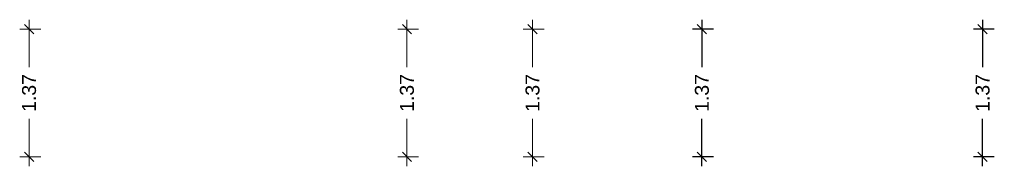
# Model space of a CAD drawing. Header units: metres. Extents: x 256329 to 886268, y -249371 to 355.
# Drawn here: x 282633.35 to 282644.01, y -132.03 to -130.46 of the extents above; entities that cross this region are included whole.
import ezdxf

# ---------------------------------------------------------------- set-up
doc = ezdxf.new("R2010")
doc.units = ezdxf.units.M
doc.header["$MEASUREMENT"] = 0
doc.header["$PDMODE"] = 35
doc.layers.get('0').update_dxf_attribs({"lineweight": 18})
doc.layers.get('Defpoints').update_dxf_attribs({"lineweight": 20})
doc.layers.add('BLK_1_FLR_1_EXIT_WIDTH_DOOR', color=7, linetype='Continuous', lineweight=0)
doc.layers.add('BLK_1_FLR_1_EXIT_WIDTH_STAIR', color=7, linetype='Continuous')
doc.styles.get("Standard").update_dxf_attribs({"font": 'arial.ttf'})
doc.dimstyles.new('RM DIM', dxfattribs={"dimtxt": 0.15, "dimasz": 0.1, "dimexe": 0.1, "dimexo": 0.1, "dimgap": 0.09, "dimtad": 0, "dimzin": 0, "dimdsep": 46, "dimtxsty": 'Standard', "dimblk": 'OBLIQUE', "dimcen": 0, "dimdle": 0.1, "dimclrd": 147, "dimclre": 147, "dimclrt": 7, "dimadec": 0, "dimazin": 0, "dimtfac": 1, "dimtofl": 0, "dimtmove": 1, "dimatfit": 2, "dimfxl": 0.125, "dimtolj": 1, "dimtzin": 0, "dimlwd": -1, "dimlwe": -1, "dimarcsym": 0})

# ---------------------------------------------------------------- blocks, each defined once
blk = doc.blocks.new('_Oblique')
at = {"color": 0, "linetype": 'ByBlock', "lineweight": -2}
blk.add_line((-0.5, -0.5), (0.5, 0.5), dxfattribs=at)
blk = doc.blocks.new('*D245')
at = {"layer": 'BLK_1_FLR_1_EXIT_WIDTH_DOOR', "color": 147, "ltscale": 0.1, "transparency": 16777216}
for p, q in [((282637.510864, -130.457892), (282637.510864, -130.965936)), ((282637.635864, -130.557892), (282637.410864, -130.557892)), ((282637.510864, -132.029492), (282637.510864, -131.521448)), ((282637.635864, -131.929492), (282637.410864, -131.929492))]:
    blk.add_line(p, q, dxfattribs=at)
at = {"layer": 'Defpoints', "color": 0, "ltscale": 0.1, "transparency": 16777216}
for p in [(282637.817927, -130.557892), (282637.510864, -131.929492), (282637.817927, -131.929492)]:
    blk.add_point(p, dxfattribs=at)
at = {"layer": 'BLK_1_FLR_1_EXIT_WIDTH_DOOR', "color": 147, "ltscale": 0.1, "transparency": 16777216, "xscale": 0.1, "yscale": 0.1, "zscale": 0.1}
for p, rotation in [((282637.510864, -130.557892), 90), ((282637.510864, -131.929492), 270)]:
    blk.add_blockref('_Oblique', p, dxfattribs=dict(at, rotation=rotation))
at = {"layer": 'BLK_1_FLR_1_EXIT_WIDTH_DOOR', "color": 7, "ltscale": 0.1, "transparency": 16777216, "insert": (282637.510864, -131.243692), "char_height": 0.15, "attachment_point": 5, "rotation": 90}
blk.add_mtext('\\A1;1.37', dxfattribs=at)
blk = doc.blocks.new('*D246')
at = {"layer": 'BLK_1_FLR_1_EXIT_WIDTH_STAIR', "color": 147, "ltscale": 0.1, "transparency": 16777216}
for p, q in [((282640.68403, -130.457892), (282640.68403, -130.965936)), ((282640.80903, -130.557892), (282640.58403, -130.557892)), ((282640.68403, -132.029492), (282640.68403, -131.521448)), ((282640.80903, -131.929492), (282640.58403, -131.929492))]:
    blk.add_line(p, q, dxfattribs=at)
at = {"layer": 'Defpoints', "color": 0, "ltscale": 0.1, "transparency": 16777216}
for p in [(282640.991094, -130.557892), (282640.68403, -131.929492), (282640.991094, -131.929492)]:
    blk.add_point(p, dxfattribs=at)
at = {"layer": 'BLK_1_FLR_1_EXIT_WIDTH_STAIR', "color": 147, "ltscale": 0.1, "transparency": 16777216, "xscale": 0.1, "yscale": 0.1, "zscale": 0.1}
for p, rotation in [((282640.68403, -130.557892), 90), ((282640.68403, -131.929492), 270)]:
    blk.add_blockref('_Oblique', p, dxfattribs=dict(at, rotation=rotation))
at = {"layer": 'BLK_1_FLR_1_EXIT_WIDTH_STAIR', "color": 7, "ltscale": 0.1, "transparency": 16777216, "insert": (282640.68403, -131.243692), "char_height": 0.15, "attachment_point": 5, "rotation": 90}
blk.add_mtext('\\A1;1.37', dxfattribs=at)
blk = doc.blocks.new('*D247')
at = {"layer": 'BLK_1_FLR_1_EXIT_WIDTH_STAIR', "color": 147, "ltscale": 0.1, "transparency": 16777216}
for p, q in [((282643.70356, -130.457892), (282643.70356, -130.965936)), ((282643.82856, -130.557892), (282643.60356, -130.557892)), ((282643.70356, -132.029492), (282643.70356, -131.521448)), ((282643.82856, -131.929492), (282643.60356, -131.929492))]:
    blk.add_line(p, q, dxfattribs=at)
at = {"layer": 'Defpoints', "color": 0, "ltscale": 0.1, "transparency": 16777216}
for p in [(282644.010623, -130.557892), (282643.70356, -131.929492), (282644.010623, -131.929492)]:
    blk.add_point(p, dxfattribs=at)
at = {"layer": 'BLK_1_FLR_1_EXIT_WIDTH_STAIR', "color": 147, "ltscale": 0.1, "transparency": 16777216, "xscale": 0.1, "yscale": 0.1, "zscale": 0.1}
for p, rotation in [((282643.70356, -130.557892), 90), ((282643.70356, -131.929492), 270)]:
    blk.add_blockref('_Oblique', p, dxfattribs=dict(at, rotation=rotation))
at = {"layer": 'BLK_1_FLR_1_EXIT_WIDTH_STAIR', "color": 7, "ltscale": 0.1, "transparency": 16777216, "insert": (282643.70356, -131.243692), "char_height": 0.15, "attachment_point": 5, "rotation": 90}
blk.add_mtext('\\A1;1.37', dxfattribs=at)
blk = doc.blocks.new('*D248')
at = {"layer": 'BLK_1_FLR_1_EXIT_WIDTH_DOOR', "color": 147, "ltscale": 0.1, "transparency": 16777216}
for p, q in [((282633.445805, -130.457892), (282633.445805, -130.965936)), ((282633.570805, -130.557892), (282633.345805, -130.557892)), ((282633.445805, -132.029492), (282633.445805, -131.521448)), ((282633.570805, -131.929492), (282633.345805, -131.929492))]:
    blk.add_line(p, q, dxfattribs=at)
at = {"layer": 'Defpoints', "color": 0, "ltscale": 0.1, "transparency": 16777216}
for p in [(282633.752868, -130.557892), (282633.445805, -131.929492), (282633.752868, -131.929492)]:
    blk.add_point(p, dxfattribs=at)
at = {"layer": 'BLK_1_FLR_1_EXIT_WIDTH_DOOR', "color": 147, "ltscale": 0.1, "transparency": 16777216, "xscale": 0.1, "yscale": 0.1, "zscale": 0.1}
for p, rotation in [((282633.445805, -130.557892), 90), ((282633.445805, -131.929492), 270)]:
    blk.add_blockref('_Oblique', p, dxfattribs=dict(at, rotation=rotation))
at = {"layer": 'BLK_1_FLR_1_EXIT_WIDTH_DOOR', "color": 7, "ltscale": 0.1, "transparency": 16777216, "insert": (282633.445805, -131.243692), "char_height": 0.15, "attachment_point": 5, "rotation": 90}
blk.add_mtext('\\A1;1.37', dxfattribs=at)
blk = doc.blocks.new('*D257')
at = {"layer": 'BLK_1_FLR_1_EXIT_WIDTH_DOOR', "color": 147, "ltscale": 0.1, "transparency": 16777216}
for p, q in [((282638.862102, -130.457892), (282638.862102, -130.965936)), ((282638.987102, -130.557892), (282638.762102, -130.557892)), ((282638.862102, -132.029492), (282638.862102, -131.521448)), ((282638.987102, -131.929492), (282638.762102, -131.929492))]:
    blk.add_line(p, q, dxfattribs=at)
at = {"layer": 'Defpoints', "color": 0, "ltscale": 0.1, "transparency": 16777216}
for p in [(282639.169165, -130.557892), (282638.862102, -131.929492), (282639.169165, -131.929492)]:
    blk.add_point(p, dxfattribs=at)
at = {"layer": 'BLK_1_FLR_1_EXIT_WIDTH_DOOR', "color": 147, "ltscale": 0.1, "transparency": 16777216, "xscale": 0.1, "yscale": 0.1, "zscale": 0.1}
for p, rotation in [((282638.862102, -130.557892), 90), ((282638.862102, -131.929492), 270)]:
    blk.add_blockref('_Oblique', p, dxfattribs=dict(at, rotation=rotation))
at = {"layer": 'BLK_1_FLR_1_EXIT_WIDTH_DOOR', "color": 7, "ltscale": 0.1, "transparency": 16777216, "insert": (282638.862102, -131.243692), "char_height": 0.15, "attachment_point": 5, "rotation": 90}
blk.add_mtext('\\A1;1.37', dxfattribs=at)

msp = doc.modelspace()

# ---------------------------------------------------------------- dimensions: what is measured, and where the dimension line sits
at = {"layer": 'BLK_1_FLR_1_EXIT_WIDTH_DOOR', "color": 1, "ltscale": 0.1}
for base, p1, p2, picture, middle in [((282633.445805, -131.929492), (282633.752868, -130.557892), (282633.752868, -131.929492), '*D248', (282633.445805, -131.243692)), ((282637.510864, -131.929492), (282637.817927, -130.557892), (282637.817927, -131.929492), '*D245', (282637.510864, -131.243692))]:
    dim = msp.add_linear_dim(base=base, p1=p1, p2=p2, angle=90, dimstyle='RM DIM', override={"dimfxlon": 1, "dimarcsym": 1}, dxfattribs=at)
    dim.commit()
    dim.dimension.update_dxf_attribs({"geometry": picture, "text_midpoint": middle})
at = {"layer": 'BLK_1_FLR_1_EXIT_WIDTH_DOOR', "color": 3, "ltscale": 0.1}
dim = msp.add_linear_dim(base=(282638.862102, -131.929492), p1=(282639.169165, -130.557892), p2=(282639.169165, -131.929492), angle=90, dimstyle='RM DIM', override={"dimfxlon": 1, "dimarcsym": 1}, dxfattribs=at)
dim.commit()
dim.dimension.update_dxf_attribs({"geometry": '*D257', "text_midpoint": (282638.862102, -131.243692)})
at = {"layer": 'BLK_1_FLR_1_EXIT_WIDTH_STAIR', "color": 7, "ltscale": 0.1}
for base, p1, p2, picture, middle in [((282640.68403, -131.929492), (282640.991094, -130.557892), (282640.991094, -131.929492), '*D246', (282640.68403, -131.243692)), ((282643.70356, -131.929492), (282644.010623, -130.557892), (282644.010623, -131.929492), '*D247', (282643.70356, -131.243692))]:
    dim = msp.add_linear_dim(base=base, p1=p1, p2=p2, angle=90, dimstyle='RM DIM', override={"dimfxlon": 1, "dimarcsym": 1}, dxfattribs=at)
    dim.commit()
    dim.dimension.update_dxf_attribs({"geometry": picture, "text_midpoint": middle})

doc.saveas('drawing.dxf')
